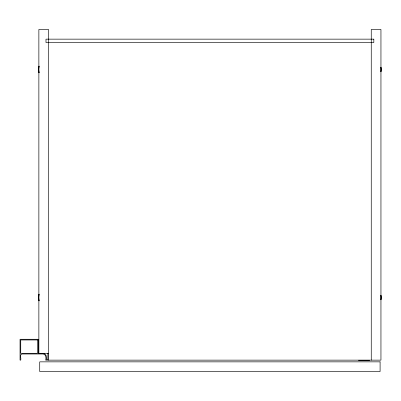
<?xml version="1.0" encoding="UTF-8"?>
<svg xmlns="http://www.w3.org/2000/svg" width="401" height="401" viewBox="0 0 401 401"><rect width="100%" height="100%" fill="white"/><g stroke="black" fill="none" stroke-linecap="round" stroke-linejoin="round"><path stroke-width="0.6" d="M48.556 353.296L38.867 353.296L38.867 29.458L48.556 29.458L48.556 360.138M358.434 360.273L369.702 360.273M371.256 360.138L371.256 29.458L380.95 29.458L380.95 360.138L45.704 360.138C46.3 358.053 45.955 353.968 42.972 353.983L21.95 353.983C19.308 354.534 21.428 358.464 20.732 360.138L20.05 360.138L20.05 339.271L38.296 339.271L38.296 353.296L43.012 353.301L44.812 353.837L46.275 355.832L46.391 359.456L47.874 359.456L47.874 353.296M39.092 72.797A17.203 17.203 0 0 1 39.092 66.13M39.022 72.812A17.203 17.203 0 0 1 39.007 66.115M380.905 67.233A17.203 17.203 0 0 1 380.905 71.699M380.96 67.223A17.153 17.153 0 0 1 380.97 71.704M380.905 295.286A17.203 17.203 0 0 1 380.905 299.753M380.96 295.281A17.153 17.153 0 0 1 380.97 299.763M39.092 300.855A17.203 17.203 0 0 1 39.092 294.189M39.022 300.87A17.203 17.203 0 0 1 39.007 294.174M373.822 39.148L45.99 39.148L45.99 42.571L373.822 42.571L373.822 39.148M37.609 339.958L20.732 339.958L20.732 353.296L37.609 353.296L37.609 339.958M380.093 361.852L39.719 361.852L39.719 371.542L380.093 371.542L380.093 361.852"/></g></svg>
